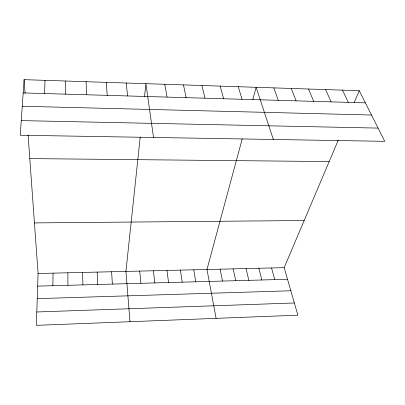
<?xml version="1.0" encoding="UTF-8"?>
<svg xmlns="http://www.w3.org/2000/svg" width="405" height="405" viewBox="0 0 405 405"><rect width="100%" height="100%" fill="white"/><g stroke="black" fill="none" stroke-linecap="round" stroke-linejoin="round"><path stroke-width="0.61" d="M52.868 285.707L53.045 273.142M44.58 93.54L45.011 80.342M28.082 134.931L38.085 273.496L36.349 325.347L297.883 315.186L284.168 267.664L338.261 140.16M24.092 79.653L20.25 135.24L384.75 141.33L359.245 90.695L24.092 79.653L25.08 93.317M140.221 137.057L125.93 271.416L130 321.712M144.519 96.648L145.901 83.663L153.52 137.467M242.241 138.773L206.975 269.492L216.118 318.365M252.755 99.787L256.127 87.298L273.334 139.472M354.137 102.733L359.245 90.695M36.794 311.977L294.359 302.975M37.24 298.647L290.836 290.775M37.66 286.122L287.52 279.283M38.085 273.496L284.168 267.664M34.43 222.912L304.17 220.523M29.788 158.598L329.174 161.57M21.262 120.614L378.088 128.101M22.255 106.242L371.501 115.03M23.176 92.917L365.376 102.86M342.524 90.143L348.335 102.364M325.62 89.586L331.113 101.868M308.529 89.024L313.693 101.361M291.256 88.452L296.08 100.845M273.79 87.88L278.265 100.329M238.272 86.705L242.033 99.276M271.558 267.963L274.732 279.632M220.209 86.113L223.606 98.739M258.851 268.267L261.838 279.987M246.037 268.571L248.842 280.341M201.948 85.511L204.96 98.197M233.123 268.874L235.74 280.7M183.48 84.903L186.103 97.651M220.102 269.183L222.527 281.06M164.794 84.286L167.027 97.094M193.742 269.806L195.777 281.794M180.402 270.125L182.235 282.163M166.951 270.444L168.581 282.538M153.394 270.763L154.811 282.913M126.203 83.015L127.595 95.95M139.72 271.087L140.925 283.292M106.272 82.362L107.224 95.357M111.603 271.755L112.372 284.077M97.154 272.094L97.691 284.477M86.098 81.694L86.599 94.76M82.579 272.438L82.883 284.882M67.878 272.788L67.944 285.292M65.681 81.02L65.721 94.152"/></g></svg>
